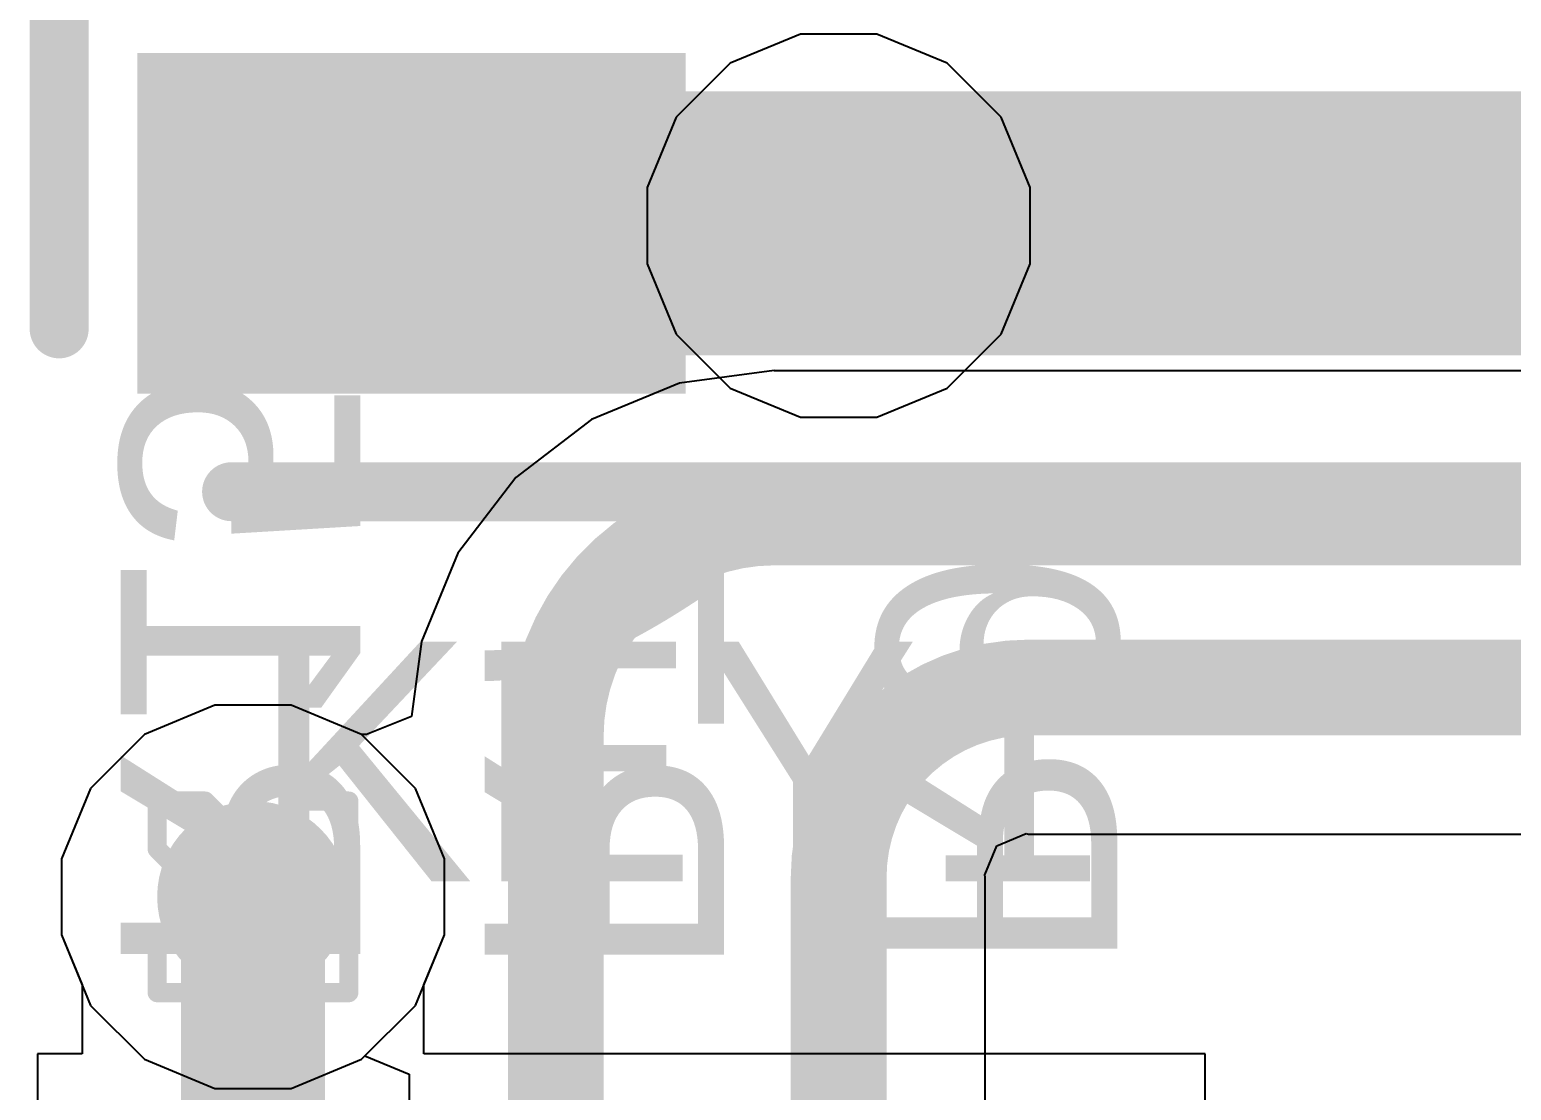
# Model space of a CAD drawing. Header units: inches. Extents: x -13 to 356, y -4 to 120.
# Drawn here: x 4.24 to 8.168, y 37.578 to 40.39 of the extents above; entities that cross this region are included whole.
import ezdxf

# ---------------------------------------------------------------- set-up
doc = ezdxf.new("R2010")
doc.units = ezdxf.units.IN
for name, color, linetype in [('Bottom Layer', 5, 'Continuous'), ('Bottom Overlay', 54, 'Continuous'), ('Drill Drawing', 1, 'Continuous'), ('GND', 16, 'Continuous'), ('POWER', 76, 'Continuous'), ('Top Layer', 1, 'Continuous'), ('Top Overlay', 2, 'Continuous'), ('Top Paste', 8, 'Continuous'), ('Top Solder', 216, 'Continuous'), ('Via Holes', 16, 'Continuous')]:
    doc.layers.add(name, color=color, linetype=linetype)
doc.styles.add('Arial', font='', dxfattribs={"height": 0.2})
doc.styles.get('Arial').set_extended_font_data('Arial')

# ---------------------------------------------------------------- blocks, each defined once
blk = doc.blocks.new('TSW_SMD_6_6_5_33')
at = {"layer": 'Top Layer'}
blk.add_hatch(color=1, dxfattribs=at).paths.add_polyline_path([(3.775, 2.6106), (5.025, 2.6106), (5.025, 1.9106), (3.775, 1.9106)])
at = {"layer": 'Top Paste'}
blk.add_hatch(color=8, dxfattribs=at).paths.add_polyline_path([(3.775, 2.6106), (5.025, 2.6106), (5.025, 1.9106), (3.775, 1.9106)])
at = {"layer": 'Top Solder'}
blk.add_hatch(color=216, dxfattribs=at).paths.add_polyline_path([(3.6734, 2.7122), (5.1266, 2.7122), (5.1266, 1.809), (3.6734, 1.809)])
at = {"layer": 'Top Overlay'}
for points in [[(4.8768, 2.9718, 0.1565, 0.1565, 0), (0.3048, 2.9718, 0.1565, 0.1565, 0)], [(5.334, 2.54, 0.1565, 0.1565, 0), (5.334, 0, 0.1565, 0.1565, 0)]]:
    blk.add_lwpolyline(points, format="xyseb", dxfattribs=at)
for points in [[(4.8377, 2.9718, 0.0782, 0.0782, 1), (4.9159, 2.9718, 0.0782, 0.0782, 1)], [(5.2949, 2.54, 0.0782, 0.0782, 1), (5.3731, 2.54, 0.0782, 0.0782, 1)]]:
    blk.add_lwpolyline(points, format="xyseb", close=True, dxfattribs=at)

msp = doc.modelspace()

# ---------------------------------------------------------------- hatches: boundary and pattern name
at = {"layer": 'Bottom Layer'}
h = msp.add_hatch(color=5, dxfattribs=at)
edge = h.paths.add_edge_path()
edge.add_arc((6.3847, 39.8706), 0.254, 0, 360)
h = msp.add_hatch(color=5, dxfattribs=at)
edge = h.paths.add_edge_path()
edge.add_arc((4.8319, 38.091), 0.254, 0, 360)
at = {"layer": 'GND'}
h = msp.add_hatch(color=16, dxfattribs=at)
edge = h.paths.add_edge_path()
edge.add_arc((6.3847, 39.8706), 0.254, 0, 360)
h = msp.add_hatch(color=16, dxfattribs=at)
edge = h.paths.add_edge_path()
edge.add_arc((4.8319, 38.091), 0.254, 0, 360)
at = {"layer": 'POWER'}
h = msp.add_hatch(color=76, dxfattribs=at)
edge = h.paths.add_edge_path()
edge.add_arc((6.3847, 39.8706), 0.254, 0, 360)
h = msp.add_hatch(color=76, dxfattribs=at)
edge = h.paths.add_edge_path()
edge.add_arc((4.8319, 38.091), 0.254, 0, 360)
at = {"layer": 'Top Layer'}
msp.add_hatch(color=1, dxfattribs=at).paths.add_polyline_path([(4.627, 39.5264), (9.6166, 39.5264), (9.6166, 40.2264), (4.627, 40.2264)])
h = msp.add_hatch(color=1, dxfattribs=at)
edge = h.paths.add_edge_path()
edge.add_arc((6.3847, 39.8706), 0.254, 0, 360)
h = msp.add_hatch(color=1, dxfattribs=at)
edge = h.paths.add_edge_path()
edge.add_arc((4.8319, 38.091), 0.254, 0, 360)
at = {"layer": 'Via Holes'}
h = msp.add_hatch(color=7, dxfattribs=at)
edge = h.paths.add_edge_path()
edge.add_arc((6.3847, 39.8706), 0.127, 0, 360)
h = msp.add_hatch(color=7, dxfattribs=at)
edge = h.paths.add_edge_path()
edge.add_arc((4.8319, 38.091), 0.127, 0, 360)

# ---------------------------------------------------------------- linework, layer by layer
at = {"layer": 'Bottom Layer'}
for p, q in [((4.7309, 38.599), (4.5442, 38.5216)), ((4.933, 38.599), (4.7309, 38.599)), ((5.1197, 38.5216), (4.933, 38.599)), ((4.5442, 38.5216), (4.4013, 38.3787)), ((5.2626, 38.3787), (5.1197, 38.5216)), ((4.4013, 38.3787), (4.3239, 38.192)), ((5.3399, 38.192), (5.2626, 38.3787)), ((4.3239, 38.192), (4.3239, 37.9899)), ((5.3399, 37.9899), (5.3399, 38.192)), ((4.3239, 37.9899), (4.3788, 37.8575)), ((5.2852, 37.8578), (5.3399, 37.9899)), ((4.3788, 37.8575), (4.3788, 37.6745)), ((5.2852, 37.6745), (5.2852, 37.8578)), ((4.3788, 37.6745), (4.2605, 37.6745)), ((4.2605, 37.6745), (4.2605, 36.7093)), ((6.3797, 37.6745), (5.2852, 37.6745)), ((7.356, 37.6745), (6.3797, 37.6745)), ((6.3797, 37.6745), (6.3797, 37.6745)), ((7.356, 36.7093), (7.356, 37.6745))]:
    msp.add_line(p, q, dxfattribs=at)
msp.add_lwpolyline([(4.832, 37.1919, 0.381, 0.381, 0), (4.832, 38.0909, 0.381, 0.381, 0)], format="xyseb", dxfattribs=at)
msp.add_lwpolyline([(4.7367, 38.0909, 0.1905, 0.1905, 1), (4.9272, 38.0909, 0.1905, 0.1905, 1)], format="xyseb", close=True, dxfattribs=at)
at = {"layer": 'Drill Drawing'}
for points in [[(6.1307, 39.9976, 0.0508, 0.0508, 0), (6.1307, 40.1246, 0.0508, 0.0508, 0)], [(6.1307, 40.1246, 0.0508, 0.0508, 0), (6.2577, 40.1246, 0.0508, 0.0508, 0)], [(6.2577, 40.1246, 0.0508, 0.0508, 0), (6.3847, 39.9976, 0.0508, 0.0508, 0)], [(6.3847, 39.9976, 0.0508, 0.0508, 0), (6.5117, 40.1246, 0.0508, 0.0508, 0)], [(6.5117, 40.1246, 0.0508, 0.0508, 0), (6.6387, 40.1246, 0.0508, 0.0508, 0)], [(6.6387, 39.9976, 0.0508, 0.0508, 0), (6.6387, 40.1246, 0.0508, 0.0508, 0)], [(6.1307, 39.9976, 0.0508, 0.0508, 0), (6.2577, 39.8706, 0.0508, 0.0508, 0)], [(6.5117, 39.8706, 0.0508, 0.0508, 0), (6.6387, 39.9976, 0.0508, 0.0508, 0)], [(6.1307, 39.7436, 0.0508, 0.0508, 0), (6.2577, 39.8706, 0.0508, 0.0508, 0)], [(6.5117, 39.8706, 0.0508, 0.0508, 0), (6.6387, 39.7436, 0.0508, 0.0508, 0)], [(6.1307, 39.6166, 0.0508, 0.0508, 0), (6.1307, 39.7436, 0.0508, 0.0508, 0)], [(6.2577, 39.6166, 0.0508, 0.0508, 0), (6.3847, 39.7436, 0.0508, 0.0508, 0)], [(6.3847, 39.7436, 0.0508, 0.0508, 0), (6.5117, 39.6166, 0.0508, 0.0508, 0)], [(6.6387, 39.6166, 0.0508, 0.0508, 0), (6.6387, 39.7436, 0.0508, 0.0508, 0)], [(6.1307, 39.6166, 0.0508, 0.0508, 0), (6.2577, 39.6166, 0.0508, 0.0508, 0)], [(6.5117, 39.6166, 0.0508, 0.0508, 0), (6.6387, 39.6166, 0.0508, 0.0508, 0)], [(4.5779, 38.218, 0.0508, 0.0508, 0), (4.5779, 38.345, 0.0508, 0.0508, 0)], [(4.5779, 38.345, 0.0508, 0.0508, 0), (4.7049, 38.345, 0.0508, 0.0508, 0)], [(4.7049, 38.345, 0.0508, 0.0508, 0), (4.8319, 38.218, 0.0508, 0.0508, 0)], [(4.8319, 38.218, 0.0508, 0.0508, 0), (4.9589, 38.345, 0.0508, 0.0508, 0)], [(4.9589, 38.345, 0.0508, 0.0508, 0), (5.0859, 38.345, 0.0508, 0.0508, 0)], [(5.0859, 38.218, 0.0508, 0.0508, 0), (5.0859, 38.345, 0.0508, 0.0508, 0)], [(4.5779, 38.218, 0.0508, 0.0508, 0), (4.7049, 38.091, 0.0508, 0.0508, 0)], [(4.9589, 38.091, 0.0508, 0.0508, 0), (5.0859, 38.218, 0.0508, 0.0508, 0)], [(4.5779, 37.964, 0.0508, 0.0508, 0), (4.7049, 38.091, 0.0508, 0.0508, 0)], [(4.9589, 38.091, 0.0508, 0.0508, 0), (5.0859, 37.964, 0.0508, 0.0508, 0)], [(4.5779, 37.837, 0.0508, 0.0508, 0), (4.5779, 37.964, 0.0508, 0.0508, 0)], [(4.7049, 37.837, 0.0508, 0.0508, 0), (4.8319, 37.964, 0.0508, 0.0508, 0)], [(4.8319, 37.964, 0.0508, 0.0508, 0), (4.9589, 37.837, 0.0508, 0.0508, 0)], [(5.0859, 37.837, 0.0508, 0.0508, 0), (5.0859, 37.964, 0.0508, 0.0508, 0)], [(4.5779, 37.837, 0.0508, 0.0508, 0), (4.7049, 37.837, 0.0508, 0.0508, 0)], [(4.9589, 37.837, 0.0508, 0.0508, 0), (5.0859, 37.837, 0.0508, 0.0508, 0)]]:
    msp.add_lwpolyline(points, format="xyseb", dxfattribs=at)
for points in [[(6.118, 40.1246, 0.0254, 0.0254, 1), (6.1434, 40.1246, 0.0254, 0.0254, 1)], [(6.118, 40.1246, 0.0254, 0.0254, 1), (6.1434, 40.1246, 0.0254, 0.0254, 1)], [(6.245, 40.1246, 0.0254, 0.0254, 1), (6.2704, 40.1246, 0.0254, 0.0254, 1)], [(6.245, 40.1246, 0.0254, 0.0254, 1), (6.2704, 40.1246, 0.0254, 0.0254, 1)], [(6.499, 40.1246, 0.0254, 0.0254, 1), (6.5244, 40.1246, 0.0254, 0.0254, 1)], [(6.499, 40.1246, 0.0254, 0.0254, 1), (6.5244, 40.1246, 0.0254, 0.0254, 1)], [(6.626, 40.1246, 0.0254, 0.0254, 1), (6.6514, 40.1246, 0.0254, 0.0254, 1)], [(6.626, 40.1246, 0.0254, 0.0254, 1), (6.6514, 40.1246, 0.0254, 0.0254, 1)], [(6.118, 39.9976, 0.0254, 0.0254, 1), (6.1434, 39.9976, 0.0254, 0.0254, 1)], [(6.118, 39.9976, 0.0254, 0.0254, 1), (6.1434, 39.9976, 0.0254, 0.0254, 1)], [(6.372, 39.9976, 0.0254, 0.0254, 1), (6.3974, 39.9976, 0.0254, 0.0254, 1)], [(6.372, 39.9976, 0.0254, 0.0254, 1), (6.3974, 39.9976, 0.0254, 0.0254, 1)], [(6.626, 39.9976, 0.0254, 0.0254, 1), (6.6514, 39.9976, 0.0254, 0.0254, 1)], [(6.626, 39.9976, 0.0254, 0.0254, 1), (6.6514, 39.9976, 0.0254, 0.0254, 1)], [(6.245, 39.8706, 0.0254, 0.0254, 1), (6.2704, 39.8706, 0.0254, 0.0254, 1)], [(6.245, 39.8706, 0.0254, 0.0254, 1), (6.2704, 39.8706, 0.0254, 0.0254, 1)], [(6.499, 39.8706, 0.0254, 0.0254, 1), (6.5244, 39.8706, 0.0254, 0.0254, 1)], [(6.499, 39.8706, 0.0254, 0.0254, 1), (6.5244, 39.8706, 0.0254, 0.0254, 1)], [(6.118, 39.7436, 0.0254, 0.0254, 1), (6.1434, 39.7436, 0.0254, 0.0254, 1)], [(6.118, 39.7436, 0.0254, 0.0254, 1), (6.1434, 39.7436, 0.0254, 0.0254, 1)], [(6.372, 39.7436, 0.0254, 0.0254, 1), (6.3974, 39.7436, 0.0254, 0.0254, 1)], [(6.372, 39.7436, 0.0254, 0.0254, 1), (6.3974, 39.7436, 0.0254, 0.0254, 1)], [(6.626, 39.7436, 0.0254, 0.0254, 1), (6.6514, 39.7436, 0.0254, 0.0254, 1)], [(6.626, 39.7436, 0.0254, 0.0254, 1), (6.6514, 39.7436, 0.0254, 0.0254, 1)], [(6.118, 39.6166, 0.0254, 0.0254, 1), (6.1434, 39.6166, 0.0254, 0.0254, 1)], [(6.118, 39.6166, 0.0254, 0.0254, 1), (6.1434, 39.6166, 0.0254, 0.0254, 1)], [(6.245, 39.6166, 0.0254, 0.0254, 1), (6.2704, 39.6166, 0.0254, 0.0254, 1)], [(6.245, 39.6166, 0.0254, 0.0254, 1), (6.2704, 39.6166, 0.0254, 0.0254, 1)], [(6.499, 39.6166, 0.0254, 0.0254, 1), (6.5244, 39.6166, 0.0254, 0.0254, 1)], [(6.499, 39.6166, 0.0254, 0.0254, 1), (6.5244, 39.6166, 0.0254, 0.0254, 1)], [(6.626, 39.6166, 0.0254, 0.0254, 1), (6.6514, 39.6166, 0.0254, 0.0254, 1)], [(6.626, 39.6166, 0.0254, 0.0254, 1), (6.6514, 39.6166, 0.0254, 0.0254, 1)], [(4.5652, 38.345, 0.0254, 0.0254, 1), (4.5906, 38.345, 0.0254, 0.0254, 1)], [(4.5652, 38.345, 0.0254, 0.0254, 1), (4.5906, 38.345, 0.0254, 0.0254, 1)], [(4.6922, 38.345, 0.0254, 0.0254, 1), (4.7176, 38.345, 0.0254, 0.0254, 1)], [(4.6922, 38.345, 0.0254, 0.0254, 1), (4.7176, 38.345, 0.0254, 0.0254, 1)], [(4.9462, 38.345, 0.0254, 0.0254, 1), (4.9716, 38.345, 0.0254, 0.0254, 1)], [(4.9462, 38.345, 0.0254, 0.0254, 1), (4.9716, 38.345, 0.0254, 0.0254, 1)], [(5.0732, 38.345, 0.0254, 0.0254, 1), (5.0986, 38.345, 0.0254, 0.0254, 1)], [(5.0732, 38.345, 0.0254, 0.0254, 1), (5.0986, 38.345, 0.0254, 0.0254, 1)], [(4.5652, 38.218, 0.0254, 0.0254, 1), (4.5906, 38.218, 0.0254, 0.0254, 1)], [(4.5652, 38.218, 0.0254, 0.0254, 1), (4.5906, 38.218, 0.0254, 0.0254, 1)], [(4.8192, 38.218, 0.0254, 0.0254, 1), (4.8446, 38.218, 0.0254, 0.0254, 1)], [(4.8192, 38.218, 0.0254, 0.0254, 1), (4.8446, 38.218, 0.0254, 0.0254, 1)], [(5.0732, 38.218, 0.0254, 0.0254, 1), (5.0986, 38.218, 0.0254, 0.0254, 1)], [(5.0732, 38.218, 0.0254, 0.0254, 1), (5.0986, 38.218, 0.0254, 0.0254, 1)], [(4.6922, 38.091, 0.0254, 0.0254, 1), (4.7176, 38.091, 0.0254, 0.0254, 1)], [(4.6922, 38.091, 0.0254, 0.0254, 1), (4.7176, 38.091, 0.0254, 0.0254, 1)], [(4.9462, 38.091, 0.0254, 0.0254, 1), (4.9716, 38.091, 0.0254, 0.0254, 1)], [(4.9462, 38.091, 0.0254, 0.0254, 1), (4.9716, 38.091, 0.0254, 0.0254, 1)], [(4.5652, 37.964, 0.0254, 0.0254, 1), (4.5906, 37.964, 0.0254, 0.0254, 1)], [(4.5652, 37.964, 0.0254, 0.0254, 1), (4.5906, 37.964, 0.0254, 0.0254, 1)], [(4.8192, 37.964, 0.0254, 0.0254, 1), (4.8446, 37.964, 0.0254, 0.0254, 1)], [(4.8192, 37.964, 0.0254, 0.0254, 1), (4.8446, 37.964, 0.0254, 0.0254, 1)], [(5.0732, 37.964, 0.0254, 0.0254, 1), (5.0986, 37.964, 0.0254, 0.0254, 1)], [(5.0732, 37.964, 0.0254, 0.0254, 1), (5.0986, 37.964, 0.0254, 0.0254, 1)], [(4.5652, 37.837, 0.0254, 0.0254, 1), (4.5906, 37.837, 0.0254, 0.0254, 1)], [(4.5652, 37.837, 0.0254, 0.0254, 1), (4.5906, 37.837, 0.0254, 0.0254, 1)], [(4.6922, 37.837, 0.0254, 0.0254, 1), (4.7176, 37.837, 0.0254, 0.0254, 1)], [(4.6922, 37.837, 0.0254, 0.0254, 1), (4.7176, 37.837, 0.0254, 0.0254, 1)], [(4.9462, 37.837, 0.0254, 0.0254, 1), (4.9716, 37.837, 0.0254, 0.0254, 1)], [(4.9462, 37.837, 0.0254, 0.0254, 1), (4.9716, 37.837, 0.0254, 0.0254, 1)], [(5.0732, 37.837, 0.0254, 0.0254, 1), (5.0986, 37.837, 0.0254, 0.0254, 1)], [(5.0732, 37.837, 0.0254, 0.0254, 1), (5.0986, 37.837, 0.0254, 0.0254, 1)]]:
    msp.add_lwpolyline(points, format="xyseb", close=True, dxfattribs=at)
at = {"layer": 'GND'}
for p, q in [((4.7309, 38.599), (4.5442, 38.5216)), ((4.933, 38.599), (4.7309, 38.599)), ((5.1197, 38.5216), (4.933, 38.599)), ((4.5442, 38.5216), (4.4013, 38.3787)), ((5.2626, 38.3787), (5.1197, 38.5216)), ((4.4013, 38.3787), (4.3239, 38.192)), ((5.3399, 38.192), (5.2626, 38.3787)), ((4.3239, 38.192), (4.3239, 37.9899)), ((5.3399, 37.9899), (5.3399, 38.192)), ((4.3239, 37.9899), (4.4013, 37.8032)), ((5.2626, 37.8032), (5.3399, 37.9899)), ((4.4013, 37.8032), (4.5442, 37.6603)), ((5.1197, 37.6603), (5.2626, 37.8032)), ((4.5442, 37.6603), (4.7309, 37.583)), ((4.933, 37.583), (5.1197, 37.6603)), ((4.7309, 37.583), (4.933, 37.583))]:
    msp.add_line(p, q, dxfattribs=at)
at = {"layer": 'POWER'}
for p, q in [((6.2836, 40.3786), (6.0969, 40.3013)), ((6.4857, 40.3786), (6.2836, 40.3786)), ((6.6724, 40.3013), (6.4857, 40.3786)), ((6.0969, 40.3013), (5.954, 40.1584)), ((6.8153, 40.1584), (6.6724, 40.3013)), ((5.954, 40.1584), (5.8767, 39.9717)), ((6.8927, 39.9717), (6.8153, 40.1584)), ((5.8767, 39.9717), (5.8767, 39.7696)), ((6.8927, 39.7696), (6.8927, 39.9717)), ((5.8767, 39.7696), (5.954, 39.5829)), ((6.8153, 39.5829), (6.8927, 39.7696)), ((5.954, 39.5829), (6.0969, 39.44)), ((6.6724, 39.44), (6.8153, 39.5829)), ((6.0969, 39.44), (6.2836, 39.3626)), ((6.4857, 39.3626), (6.6724, 39.44)), ((6.2836, 39.3626), (6.4857, 39.3626))]:
    msp.add_line(p, q, dxfattribs=at)
at = {"layer": 'Top Layer'}
for p, q in [((6.2137, 39.4863), (5.9631, 39.4533)), ((6.2137, 39.4855), (6.2137, 39.4863)), ((20.4919, 39.4855), (6.2137, 39.4855)), ((5.9631, 39.4533), (5.7295, 39.3566)), ((5.7295, 39.3566), (5.529, 39.2027)), ((5.529, 39.2027), (5.375, 39.0021)), ((5.375, 39.0021), (5.2783, 38.7685)), ((5.2783, 38.7685), (5.252, 38.5689)), ((4.7309, 38.599), (4.5442, 38.5216)), ((4.933, 38.599), (4.7309, 38.599)), ((5.1197, 38.5216), (4.933, 38.599)), ((5.252, 38.5689), (5.1333, 38.5211)), ((4.5442, 38.5216), (4.4013, 38.3787)), ((5.1198, 38.5215), (5.1197, 38.5216)), ((5.1333, 38.5211), (5.1198, 38.5215)), ((4.4013, 38.3787), (4.3239, 38.192)), ((6.7719, 38.1493), (6.804, 38.2267)), ((6.804, 38.2267), (6.8814, 38.2588)), ((6.8814, 38.2588), (6.8875, 38.2575)), ((6.8875, 38.2575), (17.682, 38.2575)), ((4.3239, 38.192), (4.3239, 37.9899)), ((6.7731, 38.1432), (6.7719, 38.1493)), ((6.7731, 35.9587), (6.7731, 38.1432)), ((4.3239, 37.9899), (4.4013, 37.8032)), ((4.4013, 37.8032), (4.5442, 37.6603)), ((4.5442, 37.6603), (4.7309, 37.583)), ((4.933, 37.583), (5.1197, 37.6603)), ((5.1197, 37.6603), (5.1288, 37.6694)), ((5.1288, 37.6694), (5.2461, 37.6208)), ((5.2461, 37.6208), (5.2461, 35.9587)), ((4.7309, 37.583), (4.933, 37.583))]:
    msp.add_line(p, q, dxfattribs=at)
for points in [[(5.6346, 38.5179, 0.254, 0.254, -0.414214), (6.2137, 39.097, 0.254, 0.254, 0)], [(6.2137, 39.097, 0.254, 0.254, 0), (25.457, 39.097, 0.254, 0.254, 0)], [(6.3847, 38.1432, 0.254, 0.254, -0.414214), (6.8875, 38.646, 0.254, 0.254, 0)], [(6.8875, 38.646, 0.254, 0.254, 0), (24.1616, 38.646, 0.254, 0.254, 0)], [(5.6346, 35.6287, 0.254, 0.254, 0), (5.6346, 38.5179, 0.254, 0.254, 0)], [(6.3847, 35.6287, 0.254, 0.254, 0), (6.3847, 38.1432, 0.254, 0.254, 0)]]:
    msp.add_lwpolyline(points, format="xyseb", dxfattribs=at)
for points in [[(6.1502, 39.097, 0.127, 0.127, 1), (6.2772, 39.097, 0.127, 0.127, 1)], [(6.1502, 39.097, 0.127, 0.127, 1), (6.2772, 39.097, 0.127, 0.127, 1)], [(6.824, 38.646, 0.127, 0.127, 1), (6.951, 38.646, 0.127, 0.127, 1)], [(6.824, 38.646, 0.127, 0.127, 1), (6.951, 38.646, 0.127, 0.127, 1)], [(5.5711, 38.5179, 0.127, 0.127, 1), (5.6981, 38.5179, 0.127, 0.127, 1)], [(5.5711, 38.5179, 0.127, 0.127, 1), (5.6981, 38.5179, 0.127, 0.127, 1)], [(6.3212, 38.1432, 0.127, 0.127, 1), (6.4482, 38.1432, 0.127, 0.127, 1)], [(6.3212, 38.1432, 0.127, 0.127, 1), (6.4482, 38.1432, 0.127, 0.127, 1)]]:
    msp.add_lwpolyline(points, format="xyseb", close=True, dxfattribs=at)

# ---------------------------------------------------------------- block references
at = {"rotation": 180}
msp.add_blockref('TSW_SMD_6_6_5_33', (9.652, 42.137), dxfattribs=at)

# ---------------------------------------------------------------- texts
at = {"layer": 'Bottom Overlay', "style": 'Arial', "text_generation_flag": 2}
for s, p in [('R15', (4.4811, 37.8668)), ('R9', (6.4882, 37.8809)), ('R7', (5.4458, 37.8646))]:
    msp.add_text(s, height=0.635, rotation=270, dxfattribs=at).set_placement(p)
at = {"layer": 'Top Overlay', "style": 'Arial'}
msp.add_text('KEY1', height=0.635, dxfattribs=at).set_placement((4.826, 38.1326))

doc.saveas('drawing.dxf')
